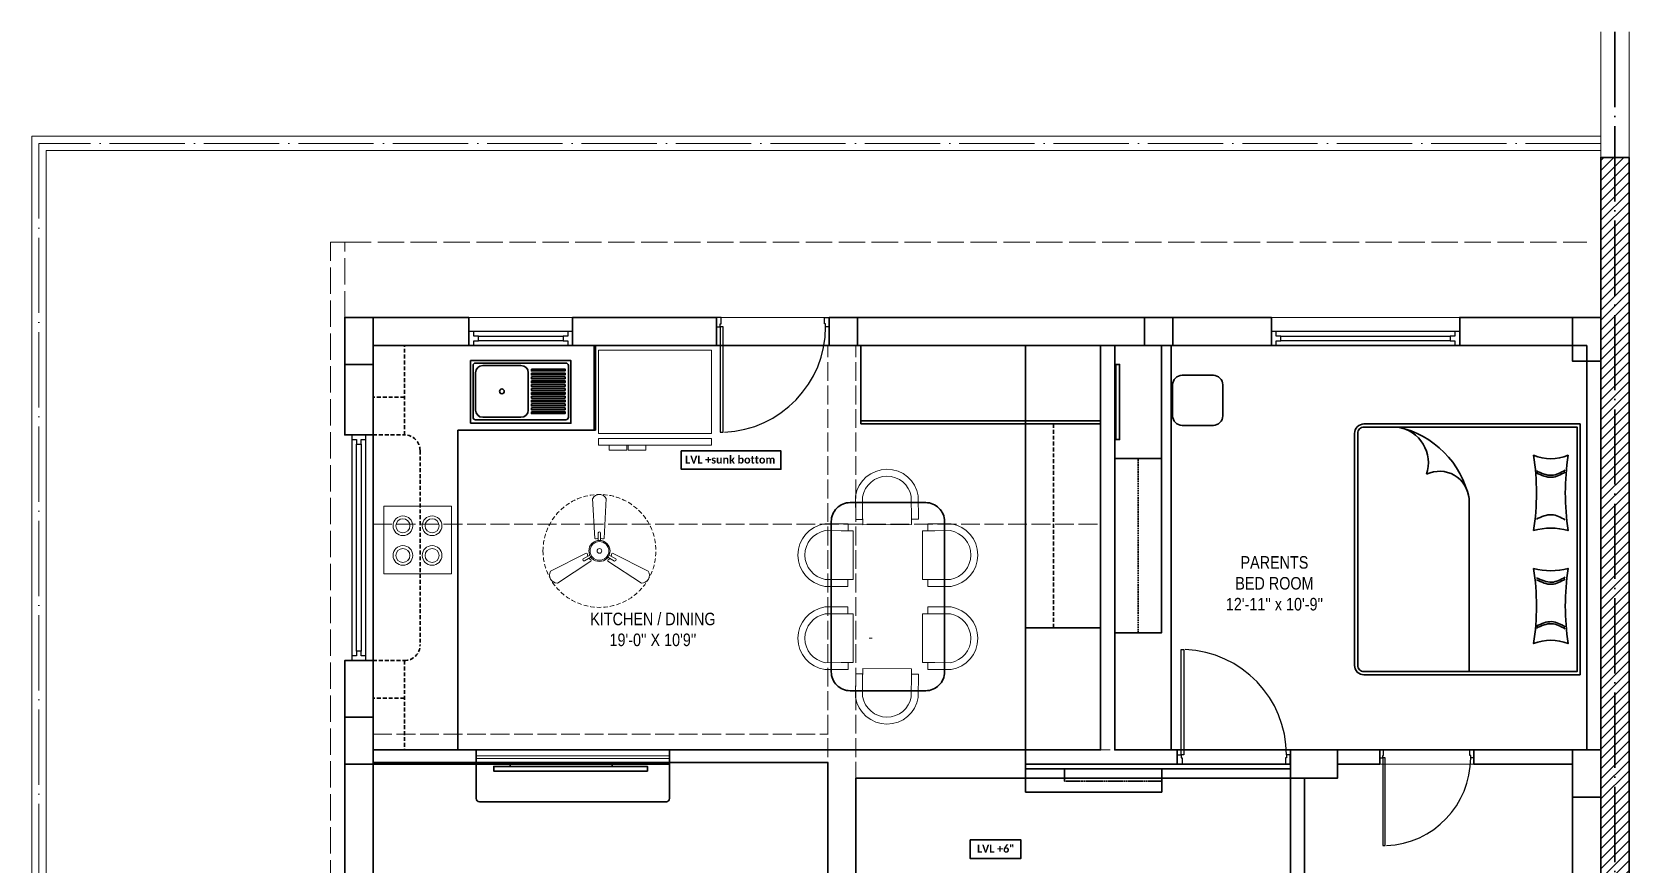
# Model space of a CAD drawing. Header units: millimetres. Extents: x 35877 to 3066687, y -650199 to -40525.
# Drawn here: x 147265 to 147774, y -179661 to -179395 of the extents above; entities that cross this region are included whole.
import ezdxf

# ---------------------------------------------------------------- set-up
doc = ezdxf.new("R2010")
doc.units = ezdxf.units.MM
doc.header["$MEASUREMENT"] = 0
for name, pattern in [('ACAD_ISO02W100', [15, 12, -3]), ('ACAD_ISO04W100', [30, 24, -3, 0, -3]), ('DASHED', [0.75, 0.5, -0.25]), ('DASHED2', [0.375, 0.25, -0.125]), ('HIDDEN', [0.375, 0.25, -0.125])]:
    doc.linetypes.add(name, pattern=pattern)
for name, color, linetype in [('AR DOOR', 40, 'Continuous'), ('AR ELE-5', 134, 'Continuous'), ('Labels and Texts', 8, 'Continuous'), ('str coll', 6, 'Continuous')]:
    doc.layers.add(name, color=color, linetype=linetype)
for name, color, linetype, lineweight in [('CENTERLINE ( COLUMN ) ~ DIM', 7, 'Continuous', 9), ('COLUMN', 1, 'Continuous', 30), ('dim05', 1, 'Continuous', 13), ('Electrical', 84, 'Continuous', 30), ('FALSE CEILING', 6, 'Continuous', 30), ('FIRST FLOOR ( TEXT )', 7, 'Continuous', 9), ('FURNITURE', 32, 'Continuous', 9), ('furniture dimensions', 1, 'DASHED', 0), ('GROUND FLOOR', 7, 'Continuous', 9), ('GROUND FLOOR  ( HATCH )', 251, 'Continuous', 9), ('GROUND FLOOR  ( PLINE )', 251, 'Continuous', 30), ('Labelling', 1, 'Continuous', 25), ('NAME PLATE', 7, 'Continuous', 25), ('X_PLOT', 1, 'Continuous', 9), ('XX~SLAB ( BEAM )~ ( DIM )', 7, 'Continuous', 9)]:
    doc.layers.add(name, color=color, linetype=linetype, lineweight=lineweight)
doc.layers.add('XX~SLAB ( PLINE )', color=251, linetype='Continuous', plot=False)
doc.styles.add('century g', font='GOTHIC.TTF')
doc.styles.add('KATHA', font='swissc.ttf')

# ---------------------------------------------------------------- blocks, each defined once
blk = doc.blocks.new('*U116')
for points in [[(-40, 0), (0, 0), (0, 30), (10, 30), (10, 100), (-40, 100)], [(0, 0), (0, -1120), (30, -1120), (30, 0)], [(1160, 0), (1120, 0), (1120, 30), (1110, 30), (1110, 100), (1160, 100)]]:
    blk.add_lwpolyline(points, close=True)
at = {"layer": 'AR ELE-5', "linetype": 'ByBlock', "ltscale": 15}
blk.add_arc((-2, 1), 1122, 272.373, 359.9653, dxfattribs=at)
blk = doc.blocks.new('*U20')
for points in [[(0, 0), (0, 1120), (30, 1120), (30, 0)], [(-40, 0), (0, 0), (0, -30), (10, -30), (10, -100), (-40, -100)], [(1160, 0), (1120, 0), (1120, -30), (1110, -30), (1110, -100), (1160, -100)]]:
    blk.add_lwpolyline(points, close=True)
at = {"layer": 'AR ELE-5', "linetype": 'ByBlock', "ltscale": 15}
blk.add_arc((-2, -1), 1122, 0.0347, 87.627, dxfattribs=at)
blk = doc.blocks.new('*U25')
for points in [[(-40, 0), (0, 0), (0, 30), (10, 30), (10, 100), (-40, 100)], [(0, 0), (0, -1120), (30, -1120), (30, 0)], [(1160, 0), (1120, 0), (1120, 30), (1110, 30), (1110, 100), (1160, 100)]]:
    blk.add_lwpolyline(points, close=True)
at = {"layer": 'AR ELE-5', "linetype": 'ByBlock', "ltscale": 15}
blk.add_arc((-2, 1), 1122, 272.373, 359.9653, dxfattribs=at)
blk = doc.blocks.new('sf sfs')
at = {"layer": 'FURNITURE', "color": 9, "true_color": 0xc7c8ca, "transparency": 33554687}
blk.add_line((3348685.97, -514612.12), (3348664.42, -514612.12), dxfattribs=at)
blk.add_lwpolyline([(3348664.42, -514612.12), (3348664.42, -514590.57), (3348685.97, -514590.57), (3348685.97, -514612.12)], dxfattribs=at)
for centre, radius in [((3348670.49, -514596.83), 3.14), ((3348670.49, -514596.83), 2.24), ((3348679.82, -514596.83), 3.14), ((3348679.82, -514596.83), 2.24), ((3348670.49, -514606.3), 3.14), ((3348670.49, -514606.3), 2.24), ((3348679.82, -514606.3), 3.14), ((3348679.82, -514606.3), 2.24)]:
    blk.add_circle(centre, radius, dxfattribs=at)
blk = doc.blocks.new('SED S')
at = {"layer": 'FURNITURE', "color": 9, "true_color": 0xc7c8ca, "transparency": 33554687, "elevation": -0.07}
for points in [[(3340618.66, -514630.85), (3340618.66, -514633.06), (3340654.66, -514633.06), (3340654.66, -514630.85)], [(3340618.66, -514634.61), (3340618.66, -514661.17), (3340654.66, -514661.17), (3340654.66, -514634.61)]]:
    blk.add_lwpolyline(points, close=True, dxfattribs=at)
at = {"layer": 'FURNITURE', "color": 9, "true_color": 0xc7c8ca, "transparency": 33554687, "elevation": -0.07, "flags": 128}
for points in [[(3340639.61, -514630.85), (3340639.61, -514629.27), (3340645.24, -514629.27), (3340645.24, -514630.85)], [(3340645.71, -514630.85), (3340645.71, -514629.27), (3340651.34, -514629.27), (3340651.34, -514630.85)]]:
    blk.add_lwpolyline(points, dxfattribs=at)
blk = doc.blocks.new('fan')
at = {"layer": 'Electrical', "lineweight": 15, "ltscale": 20}
for p, q in [((3300835.29, -509900.78), (3300836.47, -509923.43)), ((3300841.81, -509923.43), (3300842.99, -509900.78)), ((3300838.47, -509924.57), (3300838.47, -509920.25)), ((3300839.81, -509920.28), (3300839.81, -509924.57)), ((3300831.66, -509931.77), (3300811.45, -509942.07)), ((3300829.93, -509935.08), (3300833.64, -509932.93)), ((3300844.64, -509932.93), (3300848.38, -509935.09)), ((3300866.83, -509942.07), (3300846.62, -509931.77)), ((3300815.3, -509948.74), (3300834.33, -509936.39)), ((3300834.31, -509934.09), (3300830.57, -509936.25)), ((3300843.95, -509936.39), (3300862.98, -509948.74)), ((3300847.68, -509936.23), (3300843.97, -509934.09))]:
    blk.add_line(p, q, dxfattribs=at)
at = {"layer": 'Electrical', "linetype": 'DASHED', "lineweight": 15, "ltscale": 5}
blk.add_circle((3300839.14, -509930.53), 32, dxfattribs=at)
at = {"layer": 'Electrical', "lineweight": 15, "ltscale": 20}
for centre, major_axis, start_param, end_param in [((3300839.14, -509902.94), (3.12, 3.12), -0.272136, 1.842967), ((3300839.14, -509930.53), (4.24, -4.24), 3.14161, 9.424795), ((3300837.1, -509923.08), (0.51, 0.51), 2.863014, 4.257784), ((3300839.14, -509926.42), (2.27, -2.27), 2.565057, 2.951308), ((3300839.13, -509920.5), (0.501, 0.501), -0.465536, 1.983618), ((3300839.14, -509926.42), (2.27, 2.27), 0.19032, 0.57657), ((3300841.18, -509923.08), (0.51, -0.51), 5.167028, 6.561799), ((3300831.67, -509932.49), (0.51, -0.51), 0.978238, 2.373008), ((3300835.59, -509932.58), (2.27, -2.27), 3.855511, 4.241762), ((3300839.14, -509930.53), (3.77, -3.77), 1.749190548672175e-05, 6.283202799085073), ((3300839.14, -509930.53), (0.943, 0.943), 1.570814, 7.853999), ((3300842.69, -509932.58), (2.27, 2.27), 5.183051, 5.569301), ((3300846.61, -509932.49), (0.51, -0.51), 2.339416, 3.734186), ((3300815.25, -509944.32), (3.12, -3.12), 3.393055, 5.508159), ((3300830.46, -509935.55), (0.501, -0.501), 3.199655, 5.648809), ((3300835.59, -509932.58), (2.27, -2.27), 4.659452, 5.045703), ((3300833.71, -509936.02), (0.51, 0.51), -1.325776, 0.068994), ((3300844.57, -509936.02), (0.51, -0.51), 3.072633, 4.467404), ((3300842.69, -509932.58), (2.27, 2.27), 4.37911, 4.765361), ((3300847.83, -509935.54), (0.501, 0.501), 3.723254, 6.172408), ((3300863.03, -509944.32), (3.12, -3.12), 5.48745, 7.602554)]:
    blk.add_ellipse(centre, major_axis=major_axis, ratio=1, start_param=start_param, end_param=end_param, dxfattribs=at)
blk = doc.blocks.new('SD DSD')
at = {"layer": 'FURNITURE', "color": 9, "true_color": 0xc7c8ca, "transparency": 33554687}
for p, q in [((3348486.7, -514623.32), (3348486.68, -514619.42)), ((3348502.23, -514619.34), (3348502.25, -514623.25)), ((3348483.69, -514625.26), (3348479.79, -514625.25)), ((3348483.69, -514625.26), (3348483.66, -514640.81)), ((3348486.7, -514623.32), (3348502.25, -514623.25)), ((3348505.76, -514625.26), (3348509.66, -514625.25)), ((3348505.76, -514625.26), (3348505.79, -514640.81)), ((3348479.75, -514640.8), (3348483.66, -514640.81)), ((3348509.7, -514640.8), (3348505.79, -514640.81)), ((3348479.75, -514651.77), (3348483.66, -514651.76)), ((3348483.69, -514667.31), (3348483.66, -514651.76)), ((3348505.76, -514667.31), (3348505.79, -514651.76)), ((3348509.7, -514651.77), (3348505.79, -514651.76)), ((3348483.69, -514667.31), (3348479.79, -514667.32)), ((3348505.76, -514667.31), (3348509.66, -514667.32)), ((3348486.7, -514669.25), (3348486.68, -514673.16)), ((3348486.7, -514669.25), (3348502.25, -514669.32)), ((3348502.23, -514673.23), (3348502.25, -514669.32))]:
    blk.add_line(p, q, dxfattribs=at)
at = {"layer": 'FURNITURE', "color": 9, "true_color": 0xc7c8ca, "transparency": 33554687, "flags": 128}
for points in [[(3348502.23, -514621.56), (3348504.46, -514621.55), (3348504.42, -514614.17, 0.853613), (3348484.42, -514614.22), (3348484.46, -514621.65), (3348486.68, -514621.64)], [(3348502.22, -514619.34), (3348502.23, -514621.56), (3348502.2, -514614.36, 0.835758), (3348486.65, -514614.39), (3348486.67, -514619.42), (3348486.68, -514621.64)], [(3348481.97, -514640.8), (3348481.97, -514643.02), (3348474.58, -514643.01, -0.853613), (3348474.58, -514623.01), (3348482.01, -514623.02), (3348482.01, -514625.25)], [(3348479.75, -514640.79), (3348481.97, -514640.8), (3348474.77, -514640.78, -0.835758), (3348474.76, -514625.23), (3348479.79, -514625.24), (3348482.01, -514625.25)], [(3348507.48, -514640.8), (3348507.48, -514643.02), (3348514.87, -514643.01, 0.853613), (3348514.87, -514623.01), (3348507.44, -514623.02), (3348507.44, -514625.25)], [(3348509.7, -514640.79), (3348507.48, -514640.8), (3348514.68, -514640.78, 0.835758), (3348514.69, -514625.23), (3348509.66, -514625.24), (3348507.44, -514625.25)], [(3348481.97, -514651.77), (3348481.97, -514649.55), (3348474.58, -514649.57, 0.853613), (3348474.58, -514669.57), (3348482.01, -514669.55), (3348482.01, -514667.32)], [(3348479.75, -514651.78), (3348481.97, -514651.77), (3348474.77, -514651.79, 0.835758), (3348474.76, -514667.34), (3348479.79, -514667.33), (3348482.01, -514667.33)], [(3348507.48, -514651.77), (3348507.48, -514649.55), (3348514.87, -514649.57, -0.853613), (3348514.87, -514669.57), (3348507.44, -514669.55), (3348507.44, -514667.32)], [(3348509.7, -514651.78), (3348507.48, -514651.77), (3348514.68, -514651.79, -0.835758), (3348514.69, -514667.34), (3348509.66, -514667.33), (3348507.44, -514667.33)], [(3348502.23, -514671.01), (3348504.46, -514671.02), (3348504.42, -514678.4, -0.853613), (3348484.42, -514678.36), (3348484.46, -514670.92), (3348486.68, -514670.93)], [(3348502.22, -514673.23), (3348502.23, -514671.01), (3348502.2, -514678.21, -0.835758), (3348486.65, -514678.18), (3348486.67, -514673.16), (3348486.68, -514670.93)]]:
    blk.add_lwpolyline(points, format="xyb", dxfattribs=at)
at = {"layer": 'FURNITURE', "color": 9, "lineweight": 30, "true_color": 0xc7c8ca, "transparency": 33554687}
blk.add_lwpolyline([(3348506.78, -514676.29), (3348482.68, -514676.29, -0.414214), (3348476.68, -514670.29), (3348476.68, -514622.29, -0.414214), (3348482.68, -514616.29), (3348506.78, -514616.29, -0.414214), (3348512.78, -514622.29), (3348512.78, -514670.29, -0.414214)], format="xyb", close=True, dxfattribs=at)

msp = doc.modelspace()

# ---------------------------------------------------------------- hatches: boundary and pattern name
at = {"layer": 'GROUND FLOOR  ( HATCH )', "transparency": 33554687}
h = msp.add_hatch(dxfattribs=at)
h.set_pattern_fill('ANSI31', color=6, scale=18, style=0)
h.set_pattern_definition([(45, (31233.0665, -17159.7162), (-1.590990258, 1.590990258), [])])
h.paths.add_polyline_path([(147773.752, -179435.391), (147764.752, -179435.391), (147764.752, -179778.891), (147773.752, -179778.891)])

# ---------------------------------------------------------------- linework, layer by layer
at = {"color": 9, "lineweight": 30, "true_color": 0xc7c8ca, "transparency": 33554687, "elevation": -0.005}
for points in [[(147610.119, -179501.391), (147611.295, -179501.391), (147611.295, -179525.399), (147610.119, -179525.399)], [(147460.752, -179631.103), (147460.752, -179629.657), (147411.752, -179629.657), (147411.752, -179631.103)], [(147460.752, -179631.103), (147460.752, -179629.657), (147411.752, -179629.657), (147411.752, -179631.103)], [(147449.471, -179629.657), (147449.471, -179628.891), (147417.034, -179628.891), (147417.034, -179629.657)], [(147449.471, -179629.657), (147449.471, -179628.891), (147417.034, -179628.891), (147417.034, -179629.657)]]:
    msp.add_lwpolyline(points, close=True, dxfattribs=at)
at = {"layer": 'CENTERLINE ( COLUMN ) ~ DIM', "transparency": 33554687}
for p, q in [((147364.252, -179501.391, -0.005), (147373.252, -179501.391, -0.005)), ((147364.252, -179523.891, -0.005), (147373.252, -179523.891, -0.005)), ((147364.252, -179595.891, -0.005), (147373.252, -179595.891, -0.005))]:
    msp.add_line(p, q, dxfattribs=at)
at = {"layer": 'COLUMN', "transparency": 33554687, "elevation": -0.005}
for points in [[(147364.252, -179486.391), (147373.252, -179486.391), (147373.252, -179501.391), (147364.252, -179501.391)], [(147518.752, -179486.391), (147527.752, -179486.391), (147527.752, -179495.391), (147518.752, -179495.391)], [(147619.252, -179486.391), (147628.252, -179486.391), (147628.252, -179495.391), (147619.252, -179495.391)], [(147755.757, -179486.391), (147764.752, -179486.391), (147764.752, -179500.391), (147755.757, -179500.391)], [(147364.252, -179613.891), (147373.252, -179613.891), (147373.252, -179628.891), (147364.252, -179628.891)], [(147680.752, -179624.391), (147680.752, -179633.391), (147665.752, -179633.391), (147665.752, -179624.391)], [(147755.752, -179624.391), (147764.752, -179624.391), (147764.752, -179639.391), (147755.752, -179639.391)]]:
    msp.add_lwpolyline(points, close=True, dxfattribs=at)
at = {"layer": 'FALSE CEILING', "lineweight": 5, "transparency": 33554687}
msp.add_line((147532.376, -179588.732), (147531.498, -179588.732), dxfattribs=at)
at = {"layer": 'FURNITURE', "color": 9, "linetype": 'HIDDEN', "lineweight": 30, "ltscale": 5, "true_color": 0xc7c8ca, "transparency": 33554687}
for p, q in [((147383.252, -179523.891, -0.005), (147383.252, -179495.391, -0.005)), ((147590.252, -179520.391, -0.005), (147590.252, -179585.389, -0.005)), ((147373.252, -179523.891, -0.005), (147383.252, -179523.891, -0.005)), ((147388.252, -179528.891, -0.005), (147388.252, -179590.891, -0.005)), ((147373.252, -179595.891, -0.005), (147383.252, -179595.891, -0.005)), ((147383.252, -179595.891, -0.005), (147383.252, -179624.391, -0.005))]:
    msp.add_line(p, q, dxfattribs=at)
at = {"layer": 'FURNITURE', "color": 9, "lineweight": 30, "ltscale": 0.4, "true_color": 0xc7c8ca, "transparency": 33554687}
for p, q in [((147444.233, -179522.391, -0.005), (147444.233, -179495.391, -0.005)), ((147400.252, -179624.391, -0.005), (147400.252, -179522.391, -0.005)), ((147400.252, -179522.391, -0.005), (147444.233, -179522.391, -0.005))]:
    msp.add_line(p, q, dxfattribs=at)
at = {"layer": 'FURNITURE', "color": 9, "lineweight": 30, "true_color": 0xc7c8ca, "transparency": 33554687}
for p, q in [((147528.752, -179495.391, -0.005), (147528.752, -179520.391, -0.005)), ((147581.252, -179520.391, -0.005), (147581.253, -179495.391, -0.005)), ((147405.138, -179518.265, -0.006), (147405.138, -179501.724, -0.006)), ((147405.912, -179500.949, -0.006), (147434.76, -179500.949, -0.006)), ((147405.946, -179515.941, -0.006), (147405.946, -179504.047, -0.006)), ((147408.27, -179501.724, -0.006), (147420.436, -179501.724, -0.006)), ((147422.76, -179504.047, -0.006), (147422.76, -179515.941, -0.006)), ((147435.535, -179501.724, -0.006), (147435.535, -179518.265, -0.006)), ((147434.76, -179519.039, -0.006), (147405.912, -179519.039, -0.006)), ((147420.436, -179518.265, -0.006), (147408.27, -179518.265, -0.006)), ((147528.752, -179519.391, -0.005), (147605.252, -179519.391, -0.005)), ((147554.753, -179520.391, -0.005), (147528.752, -179520.391, -0.005)), ((147554.75, -179519.391, -0.005), (147529.75, -179519.391, -0.005)), ((147552.253, -179520.391, -0.005), (147605.252, -179520.391, -0.005)), ((147581.252, -179624.391, -0.005), (147581.252, -179520.391, -0.005)), ((147581.253, -179519.391, -0.005), (147605.252, -179519.391, -0.005)), ((147582.253, -179519.391, -0.005), (147581.253, -179519.391, -0.005)), ((147722.727, -179599.399, -0.005), (147722.727, -179544.206, -0.005)), ((147581.252, -179630.391, -0.005), (147581.252, -179637.824, -0.005)), ((147624.752, -179637.824, -0.005), (147624.752, -179630.391, -0.005)), ((147581.252, -179637.824, -0.005), (147624.752, -179637.824, -0.005))]:
    msp.add_line(p, q, dxfattribs=at)
at = {"layer": 'FURNITURE', "color": 9, "linetype": 'DASHED', "lineweight": 30, "true_color": 0xc7c8ca, "transparency": 33554687}
msp.add_line((147617.223, -179586.978, -0.005), (147617.223, -179531.417, -0.005), dxfattribs=at)
at = {"layer": 'FURNITURE', "color": 9, "lineweight": 30, "true_color": 0xc7c8ca, "transparency": 33554687}
for points, elevation in [([(147404.353, -179520.174), (147436.353, -179520.174), (147436.353, -179500.174), (147404.353, -179500.174)], -0.006), ([(147609.752, -179495.391), (147624.693, -179495.391), (147624.693, -179531.417), (147609.752, -179531.417)], -0.005), ([(147423.783, -179502.904), (147434.512, -179502.904), (147434.512, -179503.491), (147423.783, -179503.491)], -0.006), ([(147423.783, -179504.139), (147434.512, -179504.139), (147434.512, -179504.726), (147423.783, -179504.726)], -0.006), ([(147423.783, -179505.375), (147434.512, -179505.375), (147434.512, -179505.962), (147423.783, -179505.962)], -0.006), ([(147423.783, -179506.611), (147434.512, -179506.611), (147434.512, -179507.198), (147423.783, -179507.198)], -0.006), ([(147423.783, -179507.847), (147434.512, -179507.847), (147434.512, -179508.434), (147423.783, -179508.434)], -0.006), ([(147423.783, -179509.083), (147434.512, -179509.083), (147434.512, -179509.67), (147423.783, -179509.67)], -0.006), ([(147423.783, -179510.318), (147434.512, -179510.318), (147434.512, -179510.906), (147423.783, -179510.906)], -0.006), ([(147423.783, -179511.554), (147434.512, -179511.554), (147434.512, -179512.141), (147423.783, -179512.141)], -0.006), ([(147423.783, -179512.79), (147434.512, -179512.79), (147434.512, -179513.377), (147423.783, -179513.377)], -0.006), ([(147423.783, -179514.026), (147434.512, -179514.026), (147434.512, -179514.613), (147423.783, -179514.613)], -0.006), ([(147423.783, -179515.262), (147434.512, -179515.262), (147434.512, -179515.849), (147423.783, -179515.849)], -0.006), ([(147423.783, -179516.498), (147434.512, -179516.498), (147434.512, -179517.085), (147423.783, -179517.085)], -0.006), ([(147609.752, -179531.417), (147624.693, -179531.417), (147624.693, -179586.978), (147609.752, -179586.978)], -0.005), ([(147581.252, -179624.391), (147605.252, -179624.391), (147605.252, -179585.389), (147581.252, -179585.389)], -0.005), ([(147467.796, -179624.391), (147406.196, -179624.391), (147406.196, -179628.891), (147467.796, -179628.891)], -0.005), ([(147581.252, -179628.891), (147665.752, -179628.891), (147665.752, -179630.391), (147581.252, -179630.391)], -0.005)]:
    msp.add_lwpolyline(points, close=True, dxfattribs=dict(at, elevation=elevation))
for points, elevation in [([(147631.229, -179504.882), (147641.198, -179504.882, -0.4142136), (147644.198, -179507.882), (147644.198, -179517.838, -0.4142136), (147641.198, -179520.838), (147631.229, -179520.838, -0.4142136), (147628.229, -179517.838), (147628.229, -179507.882, -0.4142136)], -0.005), ([(147686.223, -179597.399), (147686.223, -179523.399, -0.4142136), (147689.223, -179520.399), (147758.154, -179520.399), (147758.154, -179600.399), (147689.223, -179600.399, -0.4142136)], -0.005), ([(147687.223, -179597.399), (147687.223, -179523.399, -0.4142136), (147689.223, -179521.399), (147757.154, -179521.399), (147757.154, -179599.399), (147689.223, -179599.399, -0.4142136)], -0.005), ([(147709.206, -179536.41, -0.5279651), (147722.727, -179544.206, 0.2964894), (147700.084, -179521.399, -0.4593765), (147709.206, -179536.41)], -0.005), ([(147743.333, -179554.39, -0.1371628), (147754.333, -179554.39, -0.0757258), (147754.333, -179530.39, -0.203137), (147743.333, -179530.39, -0.0741156)], -0.011), ([(147743.333, -179566.471, 0.1371628), (147754.333, -179566.471, 0.0757258), (147754.333, -179590.471, 0.203137), (147743.333, -179590.471, 0.0741156)], -0.011), ([(147467.796, -179639.891), (147467.796, -179628.891), (147406.196, -179628.891), (147406.196, -179639.891, 0.4142136), (147407.196, -179640.891), (147466.796, -179640.891, 0.4142136)], -0.005)]:
    msp.add_lwpolyline(points, format="xyb", close=True, dxfattribs=dict(at, elevation=elevation))
at = {"layer": 'FURNITURE', "color": 9, "linetype": 'HIDDEN', "lineweight": 30, "ltscale": 5, "true_color": 0xc7c8ca, "transparency": 33554687, "elevation": -0.005}
for points in [[(147373.252, -179523.891), (147383.252, -179523.891), (147383.252, -179511.896), (147373.252, -179511.896)], [(147373.252, -179595.891), (147383.252, -179595.891), (147383.252, -179607.885), (147373.252, -179607.885)]]:
    msp.add_lwpolyline(points, close=True, dxfattribs=at)
at = {"layer": 'FURNITURE', "color": 18, "lineweight": 0, "true_color": 0x000000, "transparency": 33554687, "elevation": 0.019}
msp.add_lwpolyline([(147406.19, -179626.219), (147467.796, -179626.219), (147467.796, -179627.07), (147406.19, -179627.07)], close=True, dxfattribs=at)
at = {"layer": 'FURNITURE', "color": 9, "linetype": 'DASHED2', "lineweight": 30, "true_color": 0xc7c8ca, "transparency": 33554687, "elevation": -0.005}
msp.add_lwpolyline([(147593.752, -179630.391), (147624.752, -179630.391), (147624.752, -179634.307), (147593.752, -179634.307)], close=True, dxfattribs=at)
at = {"layer": 'FURNITURE', "color": 9, "lineweight": 30, "true_color": 0xc7c8ca, "transparency": 33554687}
msp.add_circle((147414.353, -179509.994, -0.006), 0.762, dxfattribs=at)
for centre, radius, start, end in [((147405.912, -179501.724, -0.006), 0.775, 90, 180), ((147408.27, -179504.047, -0.006), 2.324, 90, 180), ((147420.436, -179504.047, -0.006), 2.324, 0, 90), ((147434.76, -179501.724, -0.006), 0.775, 0, 90), ((147405.912, -179518.265, -0.006), 0.775, 180, 270), ((147408.27, -179515.941, -0.006), 2.324, 180, 270), ((147420.436, -179515.941, -0.006), 2.324, 270, 0), ((147434.76, -179518.265, -0.006), 0.775, 270, 0)]:
    msp.add_arc(centre, radius, start, end, dxfattribs=at)
at = {"layer": 'FURNITURE', "color": 9, "linetype": 'HIDDEN', "lineweight": 30, "ltscale": 5, "true_color": 0xc7c8ca, "transparency": 33554687}
for centre, start, end in [((147383.252, -179528.891, -0.005), 0, 90), ((147383.252, -179590.891, -0.005), 270, 0)]:
    msp.add_arc(centre, 5, start, end, dxfattribs=at)
at = {"layer": 'FURNITURE', "color": 9, "lineweight": 30, "true_color": 0xc7c8ca, "transparency": 33554687}
for points in [[(147753.358, -179535.132, -0.011), (147751.941, -179535.904, -0.011), (147748.947, -179537.534, -0.011), (147745.83, -179536.094, -0.011), (147744.189, -179535.335, -0.011)], [(147753.358, -179535.776, -0.011), (147751.941, -179536.548, -0.011), (147748.947, -179538.179, -0.011), (147745.83, -179536.739, -0.011), (147744.189, -179535.98, -0.011)], [(147753.358, -179550.967, -0.011), (147751.941, -179550.195, -0.011), (147748.947, -179548.565, -0.011), (147745.83, -179550.005, -0.011), (147744.189, -179550.764, -0.011)], [(147753.358, -179569.249, -0.011), (147751.941, -179570.021, -0.011), (147748.947, -179571.651, -0.011), (147745.83, -179570.211, -0.011), (147744.189, -179569.452, -0.011)], [(147753.358, -179569.893, -0.011), (147751.941, -179570.665, -0.011), (147748.947, -179572.296, -0.011), (147745.83, -179570.855, -0.011), (147744.189, -179570.097, -0.011)], [(147753.358, -179585.084, -0.011), (147751.941, -179584.312, -0.011), (147748.947, -179582.682, -0.011), (147745.83, -179584.122, -0.011), (147744.189, -179584.881, -0.011)], [(147753.358, -179585.729, -0.011), (147751.941, -179584.957, -0.011), (147748.947, -179583.326, -0.011), (147745.83, -179584.767, -0.011), (147744.189, -179585.526, -0.011)]]:
    msp.add_open_spline(points, degree=3, knots=[0, 0, 0, 0, 4.5779171, 9.671137, 9.671137, 9.671137, 9.671137], dxfattribs=at)
at = {"layer": 'furniture dimensions', "color": 6, "linetype": 'Continuous', "lineweight": 30, "transparency": 33554687}
for p, q in [((147627.752, -179495.391, -0.005), (147627.752, -179624.391, -0.005)), ((147373.252, -179763.929, -0.005), (147373.252, -179628.391, -0.005)), ((147518.252, -179628.391, -0.005), (147373.252, -179628.391, -0.005)), ((147518.252, -179628.391, -0.005), (147518.252, -179763.929, -0.005))]:
    msp.add_line(p, q, dxfattribs=at)
at = {"layer": 'furniture dimensions', "color": 6, "linetype": 'Continuous', "lineweight": 30, "transparency": 33554687, "elevation": -0.005}
for points in [[(147373.252, -179495.391), (147605.252, -179495.391), (147605.252, -179624.391), (147373.252, -179624.391)], [(147609.752, -179495.391), (147760.252, -179495.391), (147760.252, -179624.391), (147609.752, -179624.391)], [(147527.252, -179633.391), (147665.752, -179633.391), (147665.752, -179673.891), (147527.252, -179673.891)]]:
    msp.add_lwpolyline(points, close=True, dxfattribs=at)
at = {"layer": 'furniture dimensions', "color": 18, "lineweight": 0, "true_color": 0x000000, "transparency": 33554687, "elevation": -0.005}
msp.add_lwpolyline([(147609.752, -179495.391), (147760.252, -179495.391), (147760.252, -179624.391), (147609.752, -179624.391)], close=True, dxfattribs=at)
at = {"layer": 'GROUND FLOOR', "transparency": 33554687}
for p, q in [((147764.752, -179395.342, -0.005), (147764.752, -179916.275, -0.005)), ((147764.752, -179395.342, -0.005), (147764.752, -179486.391, -0.005)), ((147773.752, -179395.342, -0.005), (147773.752, -179916.275, -0.005)), ((147264.502, -179428.641, -0.005), (147764.752, -179428.641, -0.005)), ((147264.502, -179428.641, -0.005), (147264.502, -179895.641, -0.005)), ((147269.002, -179433.141, -0.005), (147764.752, -179433.141, -0.005)), ((147269.002, -179433.141, -0.005), (147269.002, -179891.141, -0.005)), ((147764.752, -179486.391, -0.005), (147364.252, -179486.391, -0.005)), ((147482.752, -179486.391, -0.005), (147482.752, -179495.391, -0.005)), ((147518.752, -179486.391, -0.005), (147518.752, -179495.391, -0.005)), ((147527.752, -179486.391, -0.005), (147527.752, -179495.391, -0.005)), ((147659.752, -179486.391, -0.005), (147659.752, -179495.391, -0.005)), ((147719.752, -179486.391, -0.005), (147719.752, -179495.391, -0.005)), ((147373.252, -179495.391, -0.005), (147373.252, -179615.391, -0.005)), ((147482.752, -179495.391, -0.005), (147373.252, -179495.391, -0.005)), ((147601.252, -179495.391, -0.005), (147518.752, -179495.391, -0.005)), ((147755.752, -179495.391, -0.005), (147605.752, -179495.391, -0.005)), ((147373.252, -179523.891, -0.005), (147364.252, -179523.891, -0.005)), ((147373.252, -179595.891, -0.005), (147364.252, -179595.891, -0.005)), ((147406.196, -179624.391, -0.005), (147373.252, -179624.391, -0.005)), ((147406.196, -179624.391, -0.005), (147406.196, -179628.891, -0.005)), ((147605.252, -179624.391, -0.005), (147581.252, -179624.391, -0.005)), ((147581.252, -179628.891, -0.005), (147581.252, -179624.391, -0.005)), ((147609.752, -179624.391, -0.005), (147627.752, -179624.391, -0.005)), ((147665.752, -179624.391, -0.005), (147665.752, -179778.891, -0.005)), ((147694.252, -179624.391, -0.005), (147665.752, -179624.391, -0.005)), ((147694.252, -179624.391, -0.005), (147694.252, -179628.891, -0.005)), ((147755.752, -179624.391, -0.005), (147724.256, -179624.389, -0.005)), ((147724.256, -179624.389, -0.005), (147724.256, -179628.889, -0.005)), ((147373.252, -179628.891, -0.005), (147373.252, -179778.891, -0.005)), ((147406.196, -179628.891, -0.005), (147373.252, -179628.891, -0.005)), ((147373.252, -179628.891, -0.005), (147373.252, -179778.891, -0.005)), ((147433.252, -179628.891, -0.005), (147373.252, -179628.891, -0.005)), ((147755.752, -179628.891, -0.005), (147680.752, -179628.891, -0.005)), ((147755.752, -179628.891, -0.005), (147755.752, -179756.391, -0.005)), ((147670.252, -179633.391, -0.005), (147670.252, -179756.391, -0.005))]:
    msp.add_line(p, q, dxfattribs=at)
at = {"layer": 'GROUND FLOOR', "color": 1, "linetype": 'ACAD_ISO04W100', "transparency": 33554687}
msp.add_line((147769.252, -179395.342, -0.005), (147769.252, -179778.891, -0.005), dxfattribs=at)
at = {"layer": 'GROUND FLOOR', "linetype": 'ACAD_ISO02W100', "ltscale": 0.7, "transparency": 33554687}
msp.add_line((147364.252, -179486.391, -0.005), (147364.252, -179462.391, -0.005), dxfattribs=at)
at = {"layer": 'GROUND FLOOR', "color": 1, "linetype": 'ACAD_ISO04W100', "transparency": 33554687, "elevation": -0.005}
msp.add_lwpolyline([(147764.752, -179430.891), (147266.752, -179430.891), (147266.752, -179893.391), (147764.752, -179893.391)], dxfattribs=at)
at = {"layer": 'GROUND FLOOR', "color": 6, "lineweight": 30, "transparency": 33554687, "elevation": -0.005}
msp.add_lwpolyline([(147773.752, -179435.391), (147764.752, -179435.391), (147764.752, -179778.891), (147773.752, -179778.891)], close=True, dxfattribs=at)
at = {"layer": 'GROUND FLOOR', "color": 1, "linetype": 'ACAD_ISO02W100', "ltscale": 0.7, "transparency": 33554687, "elevation": -0.005}
msp.add_lwpolyline([(147523.252, -179778.891), (147523.252, -179814.891), (147359.752, -179814.891), (147359.752, -179462.391), (147364.252, -179462.391)], dxfattribs=at)
at = {"layer": 'GROUND FLOOR', "linetype": 'ACAD_ISO02W100', "ltscale": 0.7, "transparency": 33554687, "elevation": -0.005}
msp.add_lwpolyline([(147364.252, -179462.391), (147760.252, -179462.391)], dxfattribs=at)
at = {"layer": 'GROUND FLOOR  ( PLINE )', "transparency": 33554687}
for p, q in [((147527.752, -179486.391, -0.005), (147659.752, -179486.391, -0.005)), ((147527.752, -179495.391, -0.005), (147527.752, -179486.391, -0.005)), ((147659.752, -179486.391, -0.005), (147659.752, -179495.391, -0.005)), ((147601.252, -179495.391, -0.005), (147527.752, -179495.391, -0.005)), ((147659.752, -179495.391, -0.005), (147601.252, -179495.391, -0.005)), ((147605.252, -179624.391, -0.005), (147605.252, -179495.391, -0.005)), ((147609.752, -179495.391, -0.005), (147609.752, -179624.391, -0.005)), ((147581.252, -179628.891, -0.005), (147581.252, -179624.391, -0.005)), ((147581.252, -179624.391, -0.005), (147605.252, -179624.391, -0.005)), ((147609.752, -179624.391, -0.005), (147629.714, -179624.391, -0.005)), ((147629.714, -179624.391, -0.005), (147629.714, -179628.958, -0.005)), ((147581.252, -179628.891, -0.005), (147629.714, -179628.958, -0.005))]:
    msp.add_line(p, q, dxfattribs=at)
at = {"layer": 'GROUND FLOOR  ( PLINE )', "transparency": 33554687, "elevation": -0.005}
for points in [[(147403.853, -179486.391), (147364.252, -179486.391), (147364.252, -179501.391), (147373.252, -179501.391), (147373.252, -179495.391), (147403.853, -179495.391)], [(147436.853, -179486.391), (147482.752, -179486.391), (147482.752, -179495.391), (147436.853, -179495.391)], [(147764.752, -179486.391), (147719.752, -179486.391), (147719.752, -179495.391), (147760.252, -179495.391), (147760.252, -179624.391), (147724.256, -179624.389), (147724.256, -179628.889), (147755.752, -179628.891), (147755.752, -179756.391), (147722.752, -179756.391), (147722.752, -179760.891), (147755.752, -179760.891), (147755.752, -179778.891), (147764.752, -179778.891)], [(147373.252, -179523.891), (147364.252, -179523.891), (147364.252, -179501.391), (147373.252, -179501.391)], [(147373.252, -179613.891), (147364.252, -179613.891), (147364.252, -179595.891), (147373.252, -179595.891)], [(147373.252, -179628.891), (147406.196, -179628.891), (147406.196, -179624.391), (147373.252, -179624.391), (147373.252, -179613.891), (147364.252, -179613.891), (147364.252, -179664.891), (147373.252, -179664.891)]]:
    msp.add_lwpolyline(points, close=True, dxfattribs=at)
for points in [[(147670.252, -179756.391), (147698.747, -179756.391), (147698.747, -179760.891), (147670.252, -179760.891), (147670.252, -179778.891), (147665.752, -179778.891), (147665.752, -179624.391), (147694.252, -179624.391), (147694.252, -179628.891), (147680.752, -179628.891)], [(147670.252, -179633.391), (147670.252, -179756.391)]]:
    msp.add_lwpolyline(points, dxfattribs=at)
at = {"layer": 'Labelling', "color": 251, "linetype": 'ACAD_ISO02W100', "lineweight": 0, "ltscale": 0.5, "true_color": 0x636466, "transparency": 33554687}
for p, q in [((147518.252, -179769.14, -0.005), (147518.252, -179495.391, -0.005)), ((147527.252, -179769.14, -0.005), (147527.252, -179495.391, -0.005)), ((147373.252, -179552.391, -0.005), (147605.252, -179552.391, -0.005)), ((147373.252, -179619.391, -0.005), (147518.37, -179619.391, -0.005)), ((147527.252, -179624.391, -0.005), (147665.752, -179624.391, -0.005)), ((147373.252, -179628.391, -0.005), (147518.252, -179628.391, -0.005)), ((147527.252, -179633.391, -0.005), (147665.752, -179633.391, -0.005))]:
    msp.add_line(p, q, dxfattribs=at)
at = {"layer": 'Labelling', "color": 251, "linetype": 'ACAD_ISO02W100', "lineweight": 0, "ltscale": 10, "true_color": 0x636466, "transparency": 33554687}
msp.add_line((147627.752, -179495.391, -0.005), (147627.752, -179624.391, -0.005), dxfattribs=at)
at = {"layer": 'Labels and Texts', "color": 1, "lineweight": 30, "ltscale": 0.3, "transparency": 33554687}
for points in [[(147471.549, -179528.967), (147503.291, -179528.967), (147503.291, -179534.861), (147471.549, -179534.861)], [(147563.623, -179653.078), (147579.869, -179653.078), (147579.869, -179658.972), (147563.623, -179658.972)]]:
    msp.add_lwpolyline(points, close=True, dxfattribs=at)
at = {"layer": 'X_PLOT', "linetype": 'ACAD_ISO04W100', "lineweight": 30, "transparency": 33554687}
msp.add_line((147769.252, -179395.342, -0.005), (147769.252, -179891.141, -0.005), dxfattribs=at)
at = {"layer": 'XX~SLAB ( BEAM )~ ( DIM )', "color": 9, "lineweight": 30, "true_color": 0xc7c8ca, "transparency": 33554687}
for p, q in [((147443.752, -179522.391, -0.005), (147443.752, -179495.391, -0.005)), ((147400.252, -179624.391, -0.005), (147400.252, -179522.391, -0.005)), ((147400.252, -179522.391, -0.005), (147443.752, -179522.391, -0.005))]:
    msp.add_line(p, q, dxfattribs=at)
at = {"layer": 'XX~SLAB ( PLINE )', "transparency": 33554687, "elevation": -0.005}
for points in [[(147403.853, -179495.391), (147405.353, -179495.391), (147405.353, -179493.891), (147406.853, -179493.891), (147406.853, -179492.391), (147433.853, -179492.391), (147433.853, -179493.891), (147435.353, -179493.891), (147435.353, -179495.391), (147436.853, -179495.391), (147436.853, -179490.891), (147435.353, -179490.891), (147435.353, -179492.391), (147433.853, -179492.391), (147433.853, -179493.891), (147406.853, -179493.891), (147406.853, -179492.391), (147405.353, -179492.391), (147405.353, -179490.891), (147403.853, -179490.891), (147403.853, -179495.391), (147436.853, -179495.391), (147436.853, -179490.891), (147403.853, -179490.891)], [(147719.752, -179490.891), (147718.252, -179490.891), (147718.252, -179492.391), (147716.752, -179492.391), (147716.752, -179493.891), (147662.752, -179493.891), (147662.752, -179492.391), (147661.252, -179492.391), (147661.252, -179490.891), (147659.752, -179490.891), (147659.752, -179495.391), (147661.252, -179495.391), (147661.252, -179493.891), (147662.752, -179493.891), (147662.752, -179492.391), (147716.752, -179492.391), (147716.752, -179493.891), (147718.252, -179493.891), (147718.252, -179495.391), (147719.752, -179495.391), (147719.752, -179490.891), (147659.752, -179490.891), (147659.752, -179495.391), (147719.752, -179495.391)], [(147371.002, -179595.891), (147371.002, -179594.391), (147369.502, -179594.391), (147369.502, -179592.891), (147368.002, -179592.891), (147368.002, -179526.891), (147369.502, -179526.891), (147369.502, -179525.391), (147371.002, -179525.391), (147371.002, -179523.891), (147366.502, -179523.891), (147366.502, -179525.391), (147368.002, -179525.391), (147368.002, -179526.891), (147369.502, -179526.891), (147369.502, -179592.891), (147368.002, -179592.891), (147368.002, -179594.391), (147366.502, -179594.391), (147366.502, -179595.891), (147371.002, -179595.891), (147371.002, -179523.891), (147366.502, -179523.891), (147366.502, -179595.891)]]:
    msp.add_lwpolyline(points, close=True, dxfattribs=at)

# ---------------------------------------------------------------- block references
at = {"color": 9, "lineweight": 30, "true_color": 0xc7c8ca, "transparency": 33554687, "rotation": 180}
msp.add_blockref('SED S', (3488099.845, -694158.058, 0.065), dxfattribs=at)
at = {"color": 9, "lineweight": 30, "true_color": 0xc7c8ca, "transparency": 33554687}
msp.add_blockref('sf sfs', (-3201287.716, 335043.953, -0.005), dxfattribs=at)
at = {"layer": 'AR DOOR', "linetype": 'ByBlock', "lineweight": -2, "transparency": 33554687, "extrusion": (0, 0, -1)}
for name, p, xscale, yscale, zscale in [('*U116', (-147483.952, -179489.391, 0.005), -0.02999999999997555, 0.02999999999997555, -0.02999999999997555), ('*U20', (-147630.914, -179625.958, 0.005), -0.02999999999997555, 0.02999999999997555, -0.02999999999997555), ('*U25', (-147695.253, -179626.89, 0.005), -0.02500332000264408, 0.02500332000264408, -0.02500332000264408)]:
    msp.add_blockref(name, p, dxfattribs=dict(at, xscale=xscale, yscale=yscale, zscale=zscale))
at = {"layer": 'dim05', "color": 1, "lineweight": 35, "transparency": 33554687, "xscale": -0.5625052429282242, "yscale": 0.5625052429282242, "zscale": 0.5625052429282242}
msp.add_blockref('fan', (2004184.778, 107277.705, -0.005), dxfattribs=at)
at = {"layer": 'str coll', "color": 9, "lineweight": 30, "true_color": 0xc7c8ca, "transparency": 33554687}
msp.add_blockref('SD DSD', (-3200957.3, 335070.802), dxfattribs=at)

# ---------------------------------------------------------------- texts
at = {"layer": 'FIRST FLOOR ( TEXT )', "transparency": 33554687, "char_height": 4, "attachment_point": 5, "style": 'KATHA'}
for s, insert in [("PARENTS \\PBED ROOM\\P12'-11'' x 10'-9''", (147660.676, -179571.246, -0.005)), ("KITCHEN / DINING\\P19'-0'' X 10'9''", (147462.501, -179585.953, -0.005))]:
    msp.add_mtext(s, dxfattribs=dict(at, insert=insert))
at = {"layer": 'NAME PLATE', "color": 251, "true_color": 0x636466, "transparency": 33554687, "char_height": 2.5, "attachment_point": 5, "style": 'century g'}
for s, insert in [('{\\fCalibri|b1|i0|c0|p34;\\C256;\\c0;LVL +sunk bottom}', (147487.149, -179531.779)), ('{\\fCalibri|b1|i0|c0|p34;\\C256;\\c0;LVL +6"}', (147571.826, -179655.89))]:
    msp.add_mtext_dynamic_manual_height_columns(s, width=51.71911, gutter_width=1, heights=[0], dxfattribs=dict(at, insert=insert))

doc.saveas('drawing.dxf')
